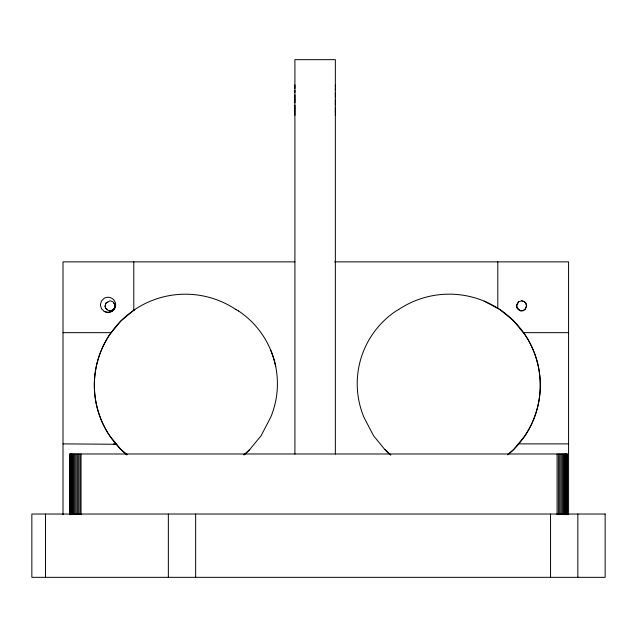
<?xml version="1.0" encoding="UTF-8"?>
<svg xmlns="http://www.w3.org/2000/svg" width="637" height="637" viewBox="0 0 637 637"><rect width="100%" height="100%" fill="white"/><g stroke="black" fill="none" stroke-linecap="round" stroke-linejoin="round"><path stroke-width="0.96" d="M294.907 115.257L294.907 105.272M294.907 102.724L294.907 94.905M294.907 92.508L294.907 90.343M294.907 88.471L294.907 84.92M335.349 115.257L335.349 114.341M335.349 113.219L335.349 107.669M335.349 105.272L335.349 100.089M335.349 97.453L335.349 92.508M335.349 90.343L335.349 88.471M335.349 86.951L335.349 85.151M104.986 305.864L105.734 308.276L108.473 310.665L111.22 310.729L113.298 309.67L114.676 307.782L114.732 304.335L113.02 301.779L110.042 300.807L105.774 303.236L105.097 306.548L105.519 307.902L106.944 309.327M111.22 310.729L114.604 308.642L114.732 304.335M114.676 307.782L115.623 304.828L113.975 303.212L114.843 304.661L115.623 304.828L114.787 305.696M105.431 304.39L105.853 303.085L107.653 302.161M516.631 305.075L518.59 301.779L521.568 300.807L523.829 301.412L525.652 302.886L526.624 305.864L525.095 309.391L523.136 310.665C520.437 311.437 517.817 309.932 516.766 307.432L516.631 305.075L518.59 301.779M104.213 311.421A7.612 7.612 0 0 0 113.848 309.717A7.612 7.612 0 0 0 113.84 299.939A7.612 7.612 0 0 0 104.205 298.243L101.418 301.014L100.399 304.828L101.418 308.642L104.213 311.421L108.011 312.441L111.825 311.421L112.255 310.139M525.095 309.391L526.624 305.864L525.836 303.236L524.187 301.596L521.568 300.807M114.748 307.623L111.825 311.421L110.01 310.697L111.387 310.697L111.825 311.421M249.712 449.571A90.995 90.995 0 0 1 243.867 454.929A91.019 91.019 0 0 0 249.728 449.579L261.051 435.788L270.749 417.195A87.373 87.373 0 0 0 270.741 350.239M134.781 309.518L120.99 320.849L109.668 334.64A91.019 91.019 0 0 0 109.691 435.772L120.99 449.579L127.105 454.595M398.674 309.518L396.11 310.967A87.508 87.508 0 0 0 363.886 350.239A87.373 87.373 0 0 0 363.894 417.187L373.561 435.788L384.883 449.579A91.043 91.043 0 0 0 390.72 454.961M507.49 454.611L513.621 449.579L524.944 435.788A91.043 91.043 0 0 0 524.944 334.64L513.621 320.849L499.83 309.518L484.088 301.11M525.549 308.762L523.136 310.665L519.999 310.665M113.983 308.682L114.604 308.642M294.923 261.863L63.007 261.863L63.007 514.648M334.704 261.863L568.578 261.863L568.578 514.648M63.007 332.657L111.3 332.657M523.311 332.657L568.578 332.657M63.007 443.878L116.643 444.276M518.303 443.878L568.578 443.878M113.585 443.878L116.722 444.371M238.525 310.967L235.937 309.518M516.766 307.432L520.389 310.729M516.878 304.335L516.933 307.782M577.847 514.027L577.847 577.337M567.185 514.648L567.185 453.982L69.879 453.982L69.879 514.648M567.097 453.982L567.097 514.648M566.842 453.982L566.842 514.648M566.42 453.982L566.42 514.648M565.831 453.982L565.831 514.648M565.099 453.982L565.099 514.648M564.223 453.982L564.223 514.648M563.227 453.982L563.227 514.648M562.129 453.982L562.129 514.648M560.942 453.982L560.942 514.648M559.692 453.982L559.692 514.648M558.394 453.982L558.394 514.648M557.072 453.982L557.072 514.648M550.551 514.027L550.551 577.337M497.808 261.863L497.808 308.443M335.349 454.054L335.349 59.663L294.907 59.663L294.907 454.054M195.647 514.027L195.647 577.337M168.351 514.027L168.351 577.337M133.802 261.863L133.802 310.33M81.042 453.982L81.042 514.648M79.991 453.982L79.991 514.648M78.669 453.982L78.669 514.648M77.372 453.982L77.372 514.648M76.121 453.982L76.121 514.648M74.935 453.982L74.935 514.648M73.836 453.982L73.836 514.648M72.841 453.982L72.841 514.648M71.965 453.982L71.965 514.648M71.233 453.982L71.233 514.648M70.643 453.982L70.643 514.648M70.221 453.982L70.221 514.648M69.966 453.982L69.966 514.648M45.498 514.027L45.498 577.337M398.635 309.518A91.043 91.043 0 0 1 513.605 320.825M235.953 309.55A91.019 91.019 0 0 0 121.022 320.857A90.995 90.995 0 0 0 126.851 454.929M238.533 310.952A87.508 87.508 0 0 1 275.71 366.649M513.605 320.857A90.995 90.995 0 0 1 507.785 454.906M390.776 454.906A90.995 90.995 0 0 1 384.923 449.539M605.15 514.027L31.85 514.027L31.85 577.337L605.15 577.337L605.15 514.027"/></g></svg>
